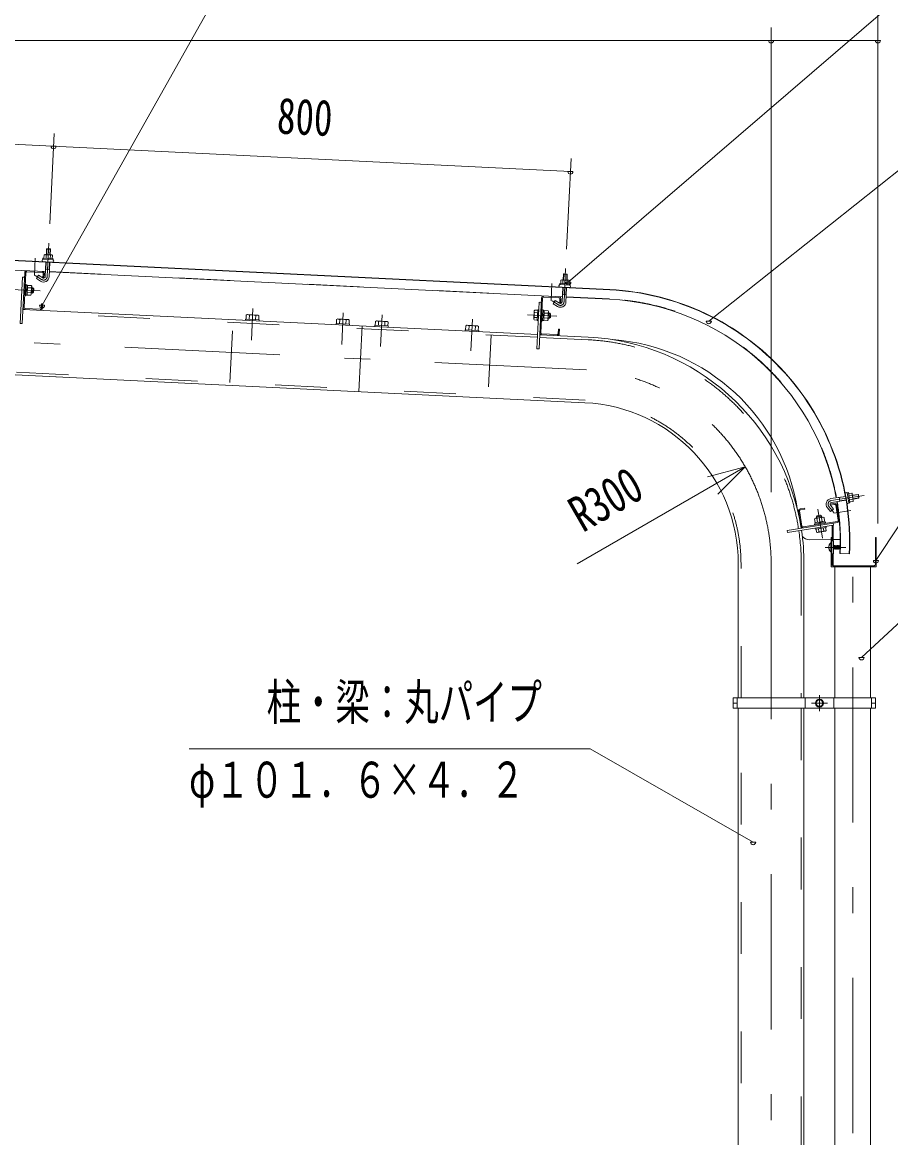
# Model space of a CAD drawing. Units: millimetres, scale not verified. Extents: x -22929 to 22939, y -10500 to 10500.
# Drawn here: x 15595 to 18952, y 3942 to 8252 of the extents above; entities that cross this region are included whole.
import ezdxf
from ezdxf.enums import TextEntityAlignment as Align

# ---------------------------------------------------------------- set-up
doc = ezdxf.new("R2010")
doc.units = ezdxf.units.MM
doc.header["$LTSCALE"] = 50
doc.linetypes.add('USER2', pattern=[10, 4, -6])
doc.linetypes.add('USER3', pattern=[24, 12, -5, 2, -5])
for name, color, linetype, lineweight in [('0-6_2-02BOLD', 7, 'Continuous', 18), ('0-7_2-12HIDDEN', 3, 'USER2', 18), ('0-8_2-22CENTER', 3, 'USER3', 18), ('0-9_2-42THIN', 4, 'Continuous', 18), ('0-A_2-52DIM', 3, 'Continuous', 18)]:
    doc.layers.add(name, color=color, linetype=linetype, lineweight=lineweight)
doc.styles.add('ＭＳ ゴシック', font='')
doc.styles.get('ＭＳ ゴシック').set_extended_font_data('MS Gothic')

msp = doc.modelspace()

# ---------------------------------------------------------------- linework, layer by layer
at = {"layer": '0-6_2-02BOLD'}
for p, q in [((17866.27, 7218.25), (12839.07, 7464.12)), ((12839.13, 7465.37), (17866.33, 7219.5)), ((15684.64, 7288.65), (13702.01, 7385.62)), ((15688.92, 7376.14), (15687.84, 7354.14)), ((15687.16, 7352.91), (15686.54, 7340.12)), ((15702.75, 7339.33), (15703.38, 7352.12)), ((15608.34, 7284.38), (15601.79, 7150.54)), ((15671.46, 7285.29), (15612.53, 7288.18)), ((15683.72, 7269.77), (15686.41, 7324.86)), ((15700.07, 7297.2), (15685.09, 7297.93)), ((15701.39, 7324.13), (15698.7, 7269.04)), ((17682.25, 7190.95), (15699.62, 7287.92)), ((15603.51, 7267.59), (15595.52, 7267.98)), ((15665.49, 7251.97), (15649.1, 7262.53)), ((17684.15, 7242.42), (17684.78, 7255.21)), ((17686.53, 7278.44), (17701.51, 7277.71)), ((17700.99, 7254.42), (17700.36, 7241.63)), ((15608.82, 7212.27), (15614.06, 7217.02)), ((15614.3, 7222.01), (15609.07, 7217.26)), ((15610.01, 7236.74), (15615.01, 7236.49)), ((15613.15, 7198.28), (15627.63, 7197.57)), ((15628.09, 7206.94), (15613.6, 7207.65)), ((15614.52, 7226.39), (15629.01, 7225.68)), ((17681.33, 7172.07), (17684.02, 7227.16)), ((17697.68, 7199.5), (17682.7, 7200.24)), ((17699.01, 7226.43), (17696.31, 7171.34)), ((15608.03, 7196.04), (15604.03, 7196.23)), ((17599.4, 7052.84), (17605.95, 7186.68)), ((17610.14, 7190.48), (17669.07, 7187.59)), ((17663.09, 7154.27), (17646.71, 7164.83)), ((17697.24, 7190.22), (17864.5, 7182.04)), ((15597.41, 7142.74), (17587.03, 7045.43)), ((15605.6, 7146.35), (15664.52, 7143.47)), ((16460.33, 7120.81), (16459.58, 7105.59)), ((16472.58, 7120.21), (16471.84, 7104.99)), ((16496.35, 7103.79), (16497.09, 7119.01)), ((17587.16, 7129.91), (17575.17, 7130.5)), ((17587.74, 7141.77), (17591.73, 7141.57)), ((17611.67, 7119.32), (17606.43, 7114.57)), ((17611.92, 7124.31), (17606.68, 7119.56)), ((17626.62, 7127.98), (17612.13, 7128.69)), ((17632.41, 7108.29), (17633.38, 7128.27)), ((16457.87, 7105.67), (16457.63, 7100.68)), ((16807.45, 7088.57), (16807.21, 7083.58)), ((16809.91, 7103.71), (16809.16, 7088.49)), ((16822.16, 7103.11), (16821.42, 7087.89)), ((16845.93, 7086.69), (16846.67, 7101.92)), ((16908.34, 7078.62), (16895.93, 6824.93)), ((16971.24, 7080.56), (16971.98, 7095.79)), ((16996.49, 7094.59), (16995.75, 7079.37)), ((17308.57, 7064.07), (17309.32, 7079.29)), ((17321.57, 7078.69), (17320.82, 7063.47)), ((17345.33, 7062.27), (17346.07, 7077.49)), ((17585.78, 7101.8), (17573.79, 7102.39)), ((17574.25, 7111.76), (17586.25, 7111.17)), ((17611.21, 7109.95), (17625.71, 7109.24)), ((17359.3, 7061.58), (17359.05, 7056.59)), ((17595.02, 7045.04), (17782.29, 7035.88)), ((17662.13, 7045.77), (17603.21, 7048.65)), ((18802.37, 6425.09), (18789.72, 6423.08)), ((18718.01, 6386.8), (18734.8, 6389.46)), ((18776.65, 6420.39), (18720.28, 6411.46)), ((18722.62, 6396.65), (18779.23, 6405.61)), ((18748.61, 6327.86), (18739.37, 6386.13)), ((18743.33, 6386.76), (18752.56, 6328.49)), ((18752.73, 6416.59), (18755.08, 6401.78)), ((18792.26, 6407.05), (18804.91, 6409.05)), ((18595.17, 6363.3), (18604.41, 6305.02)), ((18608.35, 6305.65), (18599.13, 6363.92)), ((18685.03, 6339.31), (18684.25, 6344.25)), ((18684.7, 6337.5), (18686.97, 6323.17)), ((18745.29, 6323.29), (18612.93, 6302.33)), ((18663.08, 6294.07), (18664.96, 6282.21)), ((18668.43, 6320.23), (18666.17, 6334.56)), ((18674.22, 6283.68), (18672.35, 6295.54)), ((18677.7, 6321.7), (18673.54, 6315.98)), ((18682.64, 6322.48), (18678.48, 6316.76)), ((18690.88, 6298.47), (18692.75, 6286.62)), ((18702.6, 6300.33), (18701.98, 6304.28)), ((18725.29, 6248.3), (18725.29, 6307.97)), ((18729.04, 6308.56), (18729.04, 6248.3)), ((18729.12, 6316.68), (18730.37, 6308.77)), ((18721.04, 6253.53), (18637.82, 6252.81)), ((18725.29, 6253.57), (18724.04, 6253.56)), ((18729.04, 6253.6), (18756.17, 6253.84)), ((18732.74, 6215.79), (18730.29, 6229.41)), ((18730.29, 6217.3), (18730.94, 6217.3)), ((18736.34, 6217.3), (18733.64, 6229.3)), ((18734.24, 6230.8), (18735.44, 6230.8)), ((18736.04, 6229.3), (18738.74, 6217.3)), ((18744.14, 6217.3), (18747.14, 6217.3)), ((18744.44, 6229.3), (18745.04, 6230.8)), ((18747.74, 6215.79), (18748.94, 6215.8)), ((18751.64, 6230.67), (18754.34, 6217)), ((18754.94, 6218.86), (18752.24, 6228.82)), ((18753.14, 6216.52), (18752.54, 6217.9)), ((18756.04, 6228.23), (18755.84, 6228.99)), ((18730.29, 6198.3), (18724.04, 6198.3)), ((18729.04, 6155.05), (18729.04, 6198.3)), ((18792.54, 6198.03), (18755.08, 6199.86)), ((18362.45, 5641.42), (18362.45, 6159.93)), ((18616.45, 6159.93), (18616.45, 5641.42)), ((18735.85, 5641.42), (18735.85, 6148.3)), ((18873.35, 6148.3), (18873.35, 5641.42)), ((18343.2, 5621.42), (18358.45, 5621.42)), ((18358.45, 5601.43), (18358.45, 5641.42)), ((18620.46, 5641.42), (18620.46, 5601.43)), ((18731.84, 5601.43), (18731.84, 5641.42)), ((18877.34, 5641.42), (18877.34, 5601.43)), ((18877.34, 5621.42), (18892.6, 5621.42)), ((18362.45, 2152.13), (18362.45, 5601.43)), ((18616.45, 5601.43), (18616.45, 1891.42)), ((18735.85, 1891.42), (18735.85, 5601.43)), ((18873.35, 5601.43), (18873.35, 1891.42))]:
    msp.add_line(p, q, dxfattribs=at)
for points in [[(15702.83, 7353.41), (15703.9, 7375.41), (15688.92, 7376.14), (15690.23, 7377.33), (15702.71, 7376.73), (15703.9, 7375.41)], [(15678.43, 7340.52), (15679.05, 7353.31), (15681.29, 7354.46), (15709.38, 7353.08), (15711.49, 7351.73), (15710.87, 7338.93)], [(15595.52, 7267.98), (15586.73, 7088.2), (15594.72, 7087.8), (15604.34, 7284.57)], [(15649.1, 7262.53), (15657.22, 7275.14), (15673.6, 7264.58)], [(15679.26, 7280.91), (15678.43, 7263.93), (15674.43, 7264.12), (15675.26, 7281.1)], [(17708.48, 7241.23), (17709.1, 7254.03), (17706.99, 7255.38), (17678.9, 7256.76), (17676.67, 7255.61), (17676.04, 7242.82)], [(17685.46, 7256.44), (17686.53, 7278.44), (17687.84, 7279.63), (17700.32, 7279.03), (17701.51, 7277.71), (17700.44, 7255.71)], [(17769.89, 6782.18), (13679.72, 6982.23), (13599.79, 7240.43)], [(15608.03, 7196.04), (15610.1, 7238.49), (15606.11, 7238.68)], [(15615.01, 7236.49), (15613.11, 7197.54), (15608.11, 7197.79)], [(15627.63, 7197.57), (15629.52, 7200.49), (15631.06, 7231.95), (15629.47, 7235.05), (15614.98, 7235.76)], [(15630.78, 7226.21), (15635.77, 7225.97), (15634.79, 7205.99), (15629.8, 7206.24)], [(15634.79, 7205.99), (15638.72, 7209.55), (15639.34, 7222.04), (15635.77, 7225.97)], [(15668.71, 7147.26), (15669.54, 7164.24), (15673.54, 7164.05), (15672.71, 7147.07)], [(17601.96, 7186.87), (17592.33, 6990.11), (17584.34, 6990.5), (17593.13, 7170.28), (17601.13, 7169.89)], [(17646.71, 7164.83), (17654.84, 7177.44), (17671.22, 7166.88)], [(17672.87, 7183.4), (17672.04, 7166.42), (17676.04, 7166.23), (17676.87, 7183.2)], [(16508.6, 7103.19), (16509.35, 7118.41), (16505.55, 7120.86), (16464.35, 7122.88), (16460.33, 7120.81)], [(17573.79, 7102.39), (17572.2, 7105.48), (17573.74, 7136.94), (17575.62, 7139.87), (17587.62, 7139.28)], [(17587.74, 7141.77), (17585.66, 7099.32), (17589.66, 7099.12)], [(17603.72, 7140.98), (17607.72, 7140.79), (17605.64, 7098.34), (17601.64, 7098.53)], [(17605.72, 7100.09), (17610.72, 7099.85), (17612.62, 7138.79), (17607.63, 7139.04)], [(17612.59, 7138.06), (17627.08, 7137.35), (17628.67, 7134.26), (17627.13, 7102.79), (17625.24, 7099.87), (17610.76, 7100.58)], [(17627.41, 7108.54), (17632.41, 7108.29), (17636.33, 7111.86), (17636.95, 7124.34), (17633.38, 7128.27), (17628.39, 7128.51)], [(16457.87, 7105.67), (16510.31, 7103.11), (16510.07, 7098.11)], [(16807.45, 7088.57), (16859.89, 7086.01), (16859.65, 7081.02)], [(16858.19, 7086.09), (16858.93, 7101.31), (16855.13, 7103.76), (16813.93, 7105.78), (16809.91, 7103.71)], [(16957.03, 7076.25), (16957.28, 7081.25), (17009.71, 7078.68), (17009.47, 7073.69)], [(17008, 7078.76), (17008.75, 7093.99), (17004.95, 7096.44), (16963.75, 7098.45), (16959.73, 7096.38), (16958.98, 7081.16)], [(17309.32, 7079.29), (17313.33, 7081.35), (17354.53, 7079.34), (17358.33, 7076.89), (17357.59, 7061.67)], [(17359.3, 7061.58), (17306.86, 7064.15), (17306.61, 7059.16)], [(17670.32, 7049.37), (17671.15, 7066.35), (17667.15, 7066.54), (17666.33, 7049.56)], [(18788.45, 6431.11), (18801.1, 6433.11), (18802.67, 6431.15), (18807.08, 6403.38), (18806.18, 6401.03), (18793.53, 6399.03)], [(18806.05, 6409.86), (18827.81, 6413.3), (18825.47, 6428.12), (18803.7, 6424.68)], [(18827.81, 6413.3), (18828.85, 6414.74), (18826.9, 6427.08), (18825.47, 6428.12)], [(18706.89, 6376.6), (18719.16, 6361.45), (18730.82, 6370.89), (18718.55, 6386.04)], [(18734.17, 6393.41), (18717.38, 6390.76), (18718.01, 6386.8)], [(18602.45, 6368.5), (18619.24, 6371.16), (18618.61, 6375.11), (18601.82, 6372.45)], [(18696.23, 6324.64), (18693.96, 6338.97), (18690.71, 6340.21), (18659.6, 6335.28), (18656.89, 6333.09), (18659.17, 6318.77)], [(18665.28, 6336.19), (18664.5, 6341.12), (18667.61, 6345.41), (18679.96, 6347.37), (18684.25, 6344.25), (18664.5, 6341.12)], [(18730.37, 6308.77), (18552.59, 6280.62), (18551.33, 6288.52), (18745.91, 6319.34)], [(18700.1, 6316.13), (18699.47, 6320.09), (18657.49, 6313.44), (18658.12, 6309.49)], [(18659.22, 6313.71), (18658.45, 6318.65), (18696.96, 6324.75), (18697.74, 6319.81)], [(18702.6, 6300.33), (18660.62, 6293.68), (18660, 6297.63)], [(18664.96, 6282.21), (18668.21, 6280.96), (18699.32, 6285.89), (18702.02, 6288.08), (18700.15, 6299.94)], [(18721.04, 6205.6), (18720, 6205.6), (18720, 6241), (18721.04, 6241)], [(18730.29, 6198.3), (18730.29, 6248.3), (18724.04, 6248.3)], [(18733.34, 6217.3), (18730.64, 6229.3), (18730.29, 6230.17)], [(18738.14, 6215.79), (18736.94, 6215.8), (18736.34, 6217.3), (18733.34, 6217.3), (18732.74, 6215.79), (18731.54, 6215.8), (18730.29, 6222.74)], [(18730.29, 6220.19), (18730.94, 6217.3), (18731.54, 6215.8)], [(18730.64, 6229.3), (18733.64, 6229.3), (18734.24, 6230.8), (18736.94, 6215.8)], [(18739.04, 6229.3), (18736.04, 6229.3), (18735.44, 6230.8), (18738.14, 6215.79), (18738.74, 6217.3), (18741.74, 6217.3)], [(18746.24, 6230.8), (18745.04, 6230.8), (18747.74, 6215.79), (18747.14, 6217.3), (18744.44, 6229.3), (18741.44, 6229.3), (18740.84, 6230.8), (18739.64, 6230.8), (18739.04, 6229.3), (18741.74, 6217.3), (18742.34, 6215.8), (18739.64, 6230.8)], [(18740.84, 6230.8), (18743.54, 6215.79), (18742.34, 6215.8)], [(18743.54, 6215.79), (18744.14, 6217.3), (18741.44, 6229.3)], [(18749.54, 6217.3), (18748.94, 6215.8), (18746.24, 6230.8), (18746.84, 6229.3)], [(18755.24, 6227.62), (18752.24, 6228.82), (18751.64, 6230.67), (18750.44, 6230.8), (18749.84, 6229.3), (18752.54, 6217.9), (18751.04, 6217.3), (18749.54, 6217.3), (18746.84, 6229.3), (18749.84, 6229.3)], [(18750.44, 6230.8), (18753.14, 6216.52), (18754.34, 6217), (18754.94, 6218.86), (18755.83, 6219.21)], [(18756.05, 6228.91), (18755.84, 6228.99), (18755.24, 6227.62), (18755.99, 6225.53)], [(18725.29, 6198.3), (18725.29, 6155.05), (18729.04, 6155.05)]]:
    msp.add_lwpolyline(points, dxfattribs=at)
for points in [[(15714.62, 7338.75), (15674.67, 7340.7), (15674.47, 7336.71), (15714.43, 7334.75)], [(17672.28, 7243.01), (17672.09, 7239.01), (17712.04, 7237.05), (17712.23, 7241.05)], [(18794.12, 6395.31), (18790.17, 6394.69), (18783.9, 6434.2), (18787.85, 6434.82)], [(18729.04, 6151.3), (18888.05, 6151.3), (18893.05, 6156.3), (18893.05, 6260.8), (18896.04, 6260.8), (18896.04, 6148.3), (18721.04, 6148.3), (18721.04, 6260.8), (18724.04, 6260.8), (18724.04, 6156.3)], [(18343.2, 5601.43), (18892.6, 5601.43), (18892.6, 5641.42), (18343.2, 5641.42)], [(18663.65, 5614.21), (18676.15, 5606.99), (18688.65, 5614.21), (18688.65, 5628.64), (18676.15, 5635.86), (18663.65, 5628.64)]]:
    msp.add_lwpolyline(points, close=True, dxfattribs=at)
for radius in [15.62, 12.25]:
    msp.add_circle((18676.15, 5621.42), radius, dxfattribs=at)
for centre, radius, start, end in [((15676.73, 7331.59), 5, 87.1998, 267.1998), ((15682.82, 7347.19), 7.19, 52.81573, 112.81573), ((15694.02, 7326.93), 26.87, 69.61203, 104.78795), ((15707.14, 7346), 7.19, 61.58424, 121.58424), ((15711.69, 7329.88), 5, 267.20061, 87.20061), ((15612.34, 7284.18), 8, 87.1973, 177.1973), ((15612.34, 7284.18), 4, 87.1973, 177.1973), ((15671.26, 7281.3), 4, 357.2092, 87.20122), ((15671.26, 7281.3), 8, 357.20143, 87.20122), ((15677.16, 7270.09), 21.56, 237.2, 357.2), ((15677.16, 7270.09), 6.57, 237.2, 357.2), ((17680.43, 7249.49), 7.19, 52.81573, 112.81573), ((17691.63, 7229.24), 26.87, 69.61203, 104.78795), ((17704.76, 7248.3), 7.19, 61.58424, 121.58424), ((15604.17, 7217.5), 26.15, 336.17365, 18.22446), ((15622.42, 7202.52), 7.19, 357.19905, 37.92587), ((15623.8, 7230.64), 7.19, 316.47223, 357.19905), ((17674.34, 7233.89), 5, 87.1998, 267.1998), ((17709.3, 7232.18), 5, 267.20061, 87.20061), ((17818.7, 6245.66), 973.75, 357.19981, 87.20003), ((17818.7, 6245.66), 975, 357.19981, 87.20001), ((17609.95, 7186.48), 8, 87.1973, 177.1973), ((17609.95, 7186.48), 4, 87.1973, 177.1973), ((17674.78, 7172.39), 21.56, 237.2, 357.2), ((17668.88, 7183.6), 4, 357.2092, 87.20122), ((17668.88, 7183.6), 8, 357.20143, 87.20122), ((17674.78, 7172.39), 6.57, 237.2, 357.2), ((17818.7, 6245.66), 937.5, 10.38889, 87.20003), ((15605.78, 7150.34), 8, 177.1973, 267.18845), ((15605.78, 7150.34), 4, 177.1973, 267.18845), ((15664.72, 7147.46), 8, 267.19952, 357.20207), ((15664.72, 7147.46), 4, 267.19952, 357.2092), ((16466.1, 7113.32), 9.46, 46.76884, 87.2), ((16483.26, 7087.46), 34.45, 66.33569, 108.0643), ((16502.87, 7111.52), 9.46, 87.2, 127.62831), ((17599.08, 7119.94), 26.15, 156.17365, 198.22446), ((17580.84, 7134.92), 7.19, 177.19905, 217.92587), ((17601.78, 7119.8), 26.15, 336.17365, 18.22446), ((17621.41, 7132.94), 7.19, 316.47223, 357.19905), ((16815.69, 7096.22), 9.46, 46.76884, 87.2), ((16832.85, 7070.37), 34.45, 66.33569, 108.0643), ((16852.45, 7094.42), 9.46, 87.2, 127.62831), ((16965.51, 7088.9), 9.46, 46.76884, 87.2), ((16982.67, 7063.04), 34.45, 66.33569, 108.0643), ((17002.27, 7087.09), 9.46, 87.2, 127.62831), ((17315.09, 7071.8), 9.46, 46.76884, 87.2), ((17332.25, 7045.94), 34.45, 66.33569, 108.0643), ((17351.85, 7069.99), 9.46, 87.2, 127.62831), ((17579.46, 7106.81), 7.19, 136.47223, 177.19905), ((17620.04, 7104.82), 7.19, 357.19905, 37.92587), ((17603.4, 7052.64), 8, 177.1973, 267.18845), ((17603.4, 7052.64), 4, 177.1973, 267.18845), ((17662.33, 7049.76), 8, 267.19952, 357.20207), ((17662.33, 7049.76), 4, 267.19952, 357.2092), ((17739.45, 6159.93), 877, 8.99998, 87.19994), ((17818.7, 6245.66), 782.5, 8.84924, 85.64873), ((17739.45, 6159.93), 623, 0, 87.19994), ((18780.17, 6431.07), 4.18, 8.99695, 188.99695), ((18795.87, 6428.17), 7.19, 334.61195, 34.61195), ((18778.34, 6413.06), 26.87, 351.41122, 26.58714), ((18723.65, 6390.17), 21.56, 98.99753, 218.99994), ((18723.65, 6390.17), 6.57, 98.99452, 218.99452), ((18735.43, 6385.51), 8, 9.00142, 99.00121), ((18735.43, 6385.51), 4, 9.00262, 98.99464), ((17818.7, 6245.66), 937.5, 357.19992, 9.47205), ((18785.92, 6396.55), 3.91, 188.99661, 8.99661), ((18799.69, 6404.12), 7.19, 343.38046, 43.38046), ((18603.08, 6364.55), 8, 99.00056, 189.00311), ((18603.08, 6364.55), 4, 98.99464, 189.00432), ((18679.25, 6311.92), 26.15, 77.97705, 120.02786), ((18690.19, 6332.85), 7.19, 98.99982, 139.72664), ((18612.31, 6306.27), 8, 189.01419, 279.00534), ((18612.31, 6306.27), 4, 189.0154, 279.00655), ((18662.38, 6328.45), 7.19, 58.27299, 98.99982), ((18744.66, 6327.24), 4, 279.00655, 9.00655), ((18744.66, 6327.24), 8, 279.00534, 9.00534), ((17739.45, 6159.93), 877, 0, 8.47734), ((18637.49, 6290.31), 37.5, 223.2738, 270.49994), ((18668.74, 6288.33), 7.19, 278.99982, 319.72664), ((18679.67, 6309.25), 26.15, 257.97705, 300.02786), ((18696.54, 6292.73), 7.19, 238.27299, 278.99982), ((18734.84, 6223.3), 23.1, 129.98303, 230.0168), ((18723.29, 6223.3), 11.55, 137.75334, 222.24648)]:
    msp.add_arc(centre, radius, start, end, dxfattribs=at)
at = {"layer": '0-7_2-12HIDDEN'}
for p, q in [((13702.07, 7386.87), (15684.7, 7289.9)), ((15699.68, 7289.17), (17682.31, 7192.2)), ((17697.3, 7191.47), (17864.56, 7183.29)), ((17586.52, 7034.94), (15596.9, 7132.25)), ((16397.04, 6859.84), (16408.42, 7092.56)), ((17407.23, 7043.71), (17395.84, 6810.99)), ((17781.78, 7025.39), (17594.5, 7034.55)), ((17770.4, 6792.67), (13676.42, 6992.9)), ((18372.96, 5641.42), (18372.96, 6159.93)), ((18605.95, 6159.93), (18605.95, 5641.42)), ((18372.96, 2152.43), (18372.96, 5601.43)), ((18605.95, 5601.43), (18605.95, 1891.42))]:
    msp.add_line(p, q, dxfattribs=at)
for centre, radius, start, end in [((17818.7, 6245.66), 938.75, 10.38695, 87.20001), ((17739.45, 6159.93), 866.5, 9.00008, 87.19994), ((17739.45, 6159.93), 633.5, 0, 87.19994), ((17818.7, 6245.66), 938.75, 357.19991, 9.47144), ((17739.45, 6159.93), 866.5, 0, 8.47098)]:
    msp.add_arc(centre, radius, start, end, dxfattribs=at)
at = {"layer": '0-8_2-22CENTER'}
for p, q in [((15697.53, 7398.65), (15691.21, 7269.4)), ((15641.38, 7274.25), (15644.63, 7340.67)), ((17688.82, 7171.7), (17695.14, 7300.95)), ((15669.55, 7258.27), (15644.86, 7274.18)), ((17638.99, 7176.55), (17642.24, 7242.97)), ((15664, 7214.57), (15550.38, 7220.14)), ((17642.47, 7176.48), (17667.16, 7160.58)), ((13593.59, 7113.59), (17776.09, 6909.03)), ((16486.17, 7146.84), (16480.18, 7024.48)), ((16829.76, 7007.38), (16835.75, 7129.74)), ((16985.57, 7122.42), (16979.59, 7000.06)), ((17661.61, 7116.87), (17548, 7122.44)), ((17329.16, 6982.96), (17335.15, 7105.32)), ((18849.25, 6424.3), (18721.45, 6404.05)), ((18712.72, 6381.32), (18731.21, 6358.49)), ((18687.68, 6258.73), (18669.87, 6371.08)), ((18731.65, 6355.04), (18797.33, 6365.45)), ((18778.74, 6223.3), (18698.81, 6223.3)), ((18804.6, 1559.63), (18804.6, 6191.68)), ((18489.45, 6159.93), (18489.45, -738.67)), ((18676.15, 5652.67), (18676.15, 5590.18)), ((18707.4, 5621.42), (18644.9, 5621.42))]:
    msp.add_line(p, q, dxfattribs=at)
for centre, radius, start, end in [((15677.16, 7270.09), 14.06, 237.2, 357.2), ((17674.78, 7172.39), 14.06, 237.2, 357.2), ((17739.45, 6159.93), 750, 0, 87.19994), ((18723.65, 6390.17), 14.06, 99.00221, 219.00221)]:
    msp.add_arc(centre, radius, start, end, dxfattribs=at)
at = {"layer": '0-9_2-42THIN'}
for p, q in [((15690.23, 7377.33), (15689.09, 7354.08)), ((15701.58, 7353.47), (15702.71, 7376.72)), ((17687.84, 7279.63), (17686.71, 7256.38)), ((17699.19, 7255.77), (17700.33, 7279.02)), ((15629.92, 7208.74), (15637.41, 7208.37)), ((15638.15, 7223.35), (15630.66, 7223.72)), ((17683.96, 7200.17), (17682.47, 7195.57)), ((17683.96, 7200.17), (17685.27, 7227.1)), ((17635.76, 7125.65), (17628.27, 7126.02)), ((17627.54, 7111.04), (17635.03, 7110.67)), ((18826.9, 6427.08), (18803.9, 6423.44)), ((18805.86, 6411.1), (18828.85, 6414.74)), ((18666.58, 6343.98), (18667.75, 6336.58)), ((18682.56, 6338.92), (18681.39, 6346.33))]:
    msp.add_line(p, q, dxfattribs=at)
for points in [[(15684.87, 7293.27), (15686.34, 7297.87), (15687.66, 7324.8)], [(15700.14, 7324.19), (15698.83, 7297.26), (15699.85, 7292.53)], [(17697.75, 7226.49), (17696.44, 7199.56), (17697.46, 7194.84)], [(18776.87, 6419.16), (18752.93, 6415.37), (18748.12, 6415.87)], [(18750.47, 6401.05), (18754.88, 6403.02), (18779.02, 6406.84)]]:
    msp.add_lwpolyline(points, dxfattribs=at)
at = {"layer": '0-A_2-52DIM'}
for p, q in [((18901.95, 8582.47), (18901.95, 6314.9)), ((18489.45, 6436.43), (18489.45, 8232.47)), ((18901.95, 8182.46), (12739.46, 8182.46)), ((18499.45, 8182.46), (18479.45, 8182.46)), ((18911.95, 8182.46), (18891.95, 8182.46)), ((17713.46, 7675.51), (12769.37, 7917.3)), ((15701.19, 7473.56), (15718.29, 7823.14)), ((15725.85, 7773.21), (15705.85, 7773.21)), ((17698.81, 7375.86), (17715.9, 7725.44)), ((17723.46, 7675.51), (17703.46, 7675.51)), ((17715.41, 7248.33), (17695.41, 7248.33)), ((15681.27, 7158.64), (15661.27, 7158.64)), ((18258.55, 7097.53), (18238.55, 7097.53)), ((18244.08, 6496.11), (18388.97, 6534.93)), ((18904.58, 6172.44), (18884.58, 6172.44)), ((18849.04, 5798.04), (18829.04, 5798.04)), ((18429.78, 5084.06), (18409.78, 5084.06))]:
    msp.add_line(p, q, dxfattribs=at)
for points in [[(15671.27, 7158.64), (16739.46, 9057.47), (18889.46, 9057.47)], [(17705.41, 7248.33), (19214.32, 8544.93), (21214.32, 8544.93)], [(21789.45, 7844.93), (19189.45, 7844.93), (18248.56, 7097.53)], [(18894.58, 6172.44), (19539.45, 7144.93), (21239.46, 7144.93)], [(17739.45, 6159.93), (18388.97, 6534.93), (18282.91, 6428.86)], [(21539.46, 6444.93), (19539.45, 6444.93), (18839.04, 5798.04)], [(18419.78, 5084.06), (17789.45, 5444.93), (16239.45, 5444.93)]]:
    msp.add_lwpolyline(points, dxfattribs=at)
for centre in [(18489.45, 8182.46), (18901.95, 8182.46), (15715.85, 7773.21), (17713.46, 7675.51), (17705.41, 7248.33), (15671.27, 7158.64), (18248.55, 7097.53), (18894.58, 6172.44), (18839.04, 5798.04), (18419.78, 5084.06)]:
    msp.add_arc(centre, 10, 180, 0, dxfattribs=at)

# ---------------------------------------------------------------- texts
at = {"layer": '0-A_2-52DIM', "color": 7, "style": 'ＭＳ ゴシック', "width": 0.75}
for s, rotation, p in [('800', 357.2, (16575.18, 7781.24)), ('R300', 30, (17782, 6242.23))]:
    msp.add_text(s, height=139.3, rotation=rotation, dxfattribs=at).set_placement(p, align=Align.BOTTOM_LEFT)
at = {"layer": '0-A_2-52DIM', "color": 7, "style": 'ＭＳ ゴシック', "width": 0.7}
for s, p in [('柱・梁：丸パイプ', (16539.45, 5513.93)), ('φ１０１．６×４．２', (16239.45, 5213.93))]:
    msp.add_text(s, height=139.3, dxfattribs=at).set_placement(p, align=Align.BOTTOM_LEFT)

doc.saveas('drawing.dxf')
